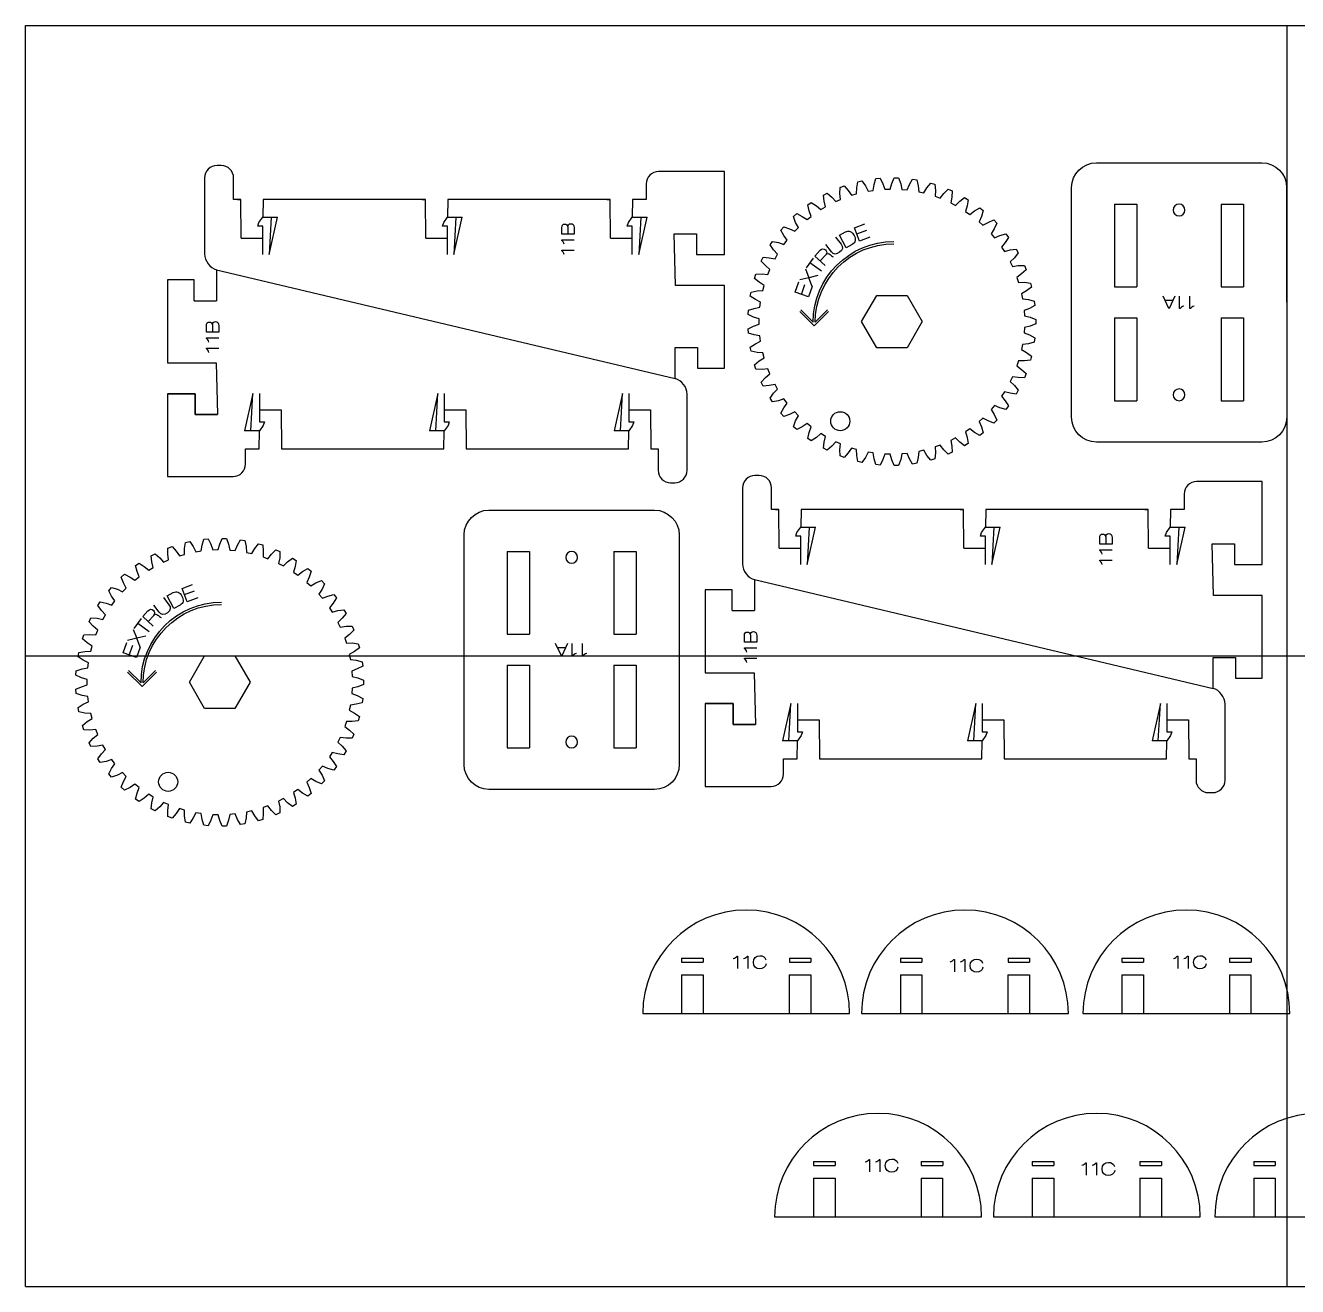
# Model space of a CAD drawing. Extents: x -610 to 0, y -305 to 0.
# Drawn here: x -609.6 to -302.2, y -304.8 to 0 of the extents above; entities that cross this region are included whole.
import ezdxf

# ---------------------------------------------------------------- set-up
doc = ezdxf.new("R2010")
doc.units = 0
doc.layers.add('CUTS', color=1, linetype='Continuous', true_color=0xff0000)
doc.layers.add('TEXT', color=5, linetype='Continuous', true_color=0x0000ff)
doc.layers.add('laser bed referance', color=3, linetype='Continuous', lineweight=25, true_color=0x00ff00)
doc.layers.add('Referance lines', color=2, linetype='Continuous', lineweight=25, true_color=0xffff00)

msp = doc.modelspace()

# ---------------------------------------------------------------- linework, layer by layer
at = {"layer": 'CUTS', "color": 1, "lineweight": 25, "true_color": 0xff0000}
for p, q in [((-350.81, -33.2), (-310.82, -33.2)), ((-559.3, -42.05), (-559.3, -36.84)), ((-440.7, -35.34), (-456.6, -35.34)), ((-440.7, -55.34), (-440.7, -35.34)), ((-304.82, -39.2), (-304.81, -94.69)), ((-557.56, -42.05), (-559.3, -42.05)), ((-558.36, -42.05), (-557.56, -42.05)), ((-557.46, -51.44), (-557.56, -42.05)), ((-552.16, -42.05), (-552.24, -46.34)), ((-512.94, -42.05), (-552.16, -42.05)), ((-513.74, -42.05), (-512.94, -42.05)), ((-512.84, -51.44), (-512.94, -42.05)), ((-507.54, -42.05), (-507.61, -46.34)), ((-468.32, -42.05), (-507.54, -42.05)), ((-469.12, -42.05), (-468.32, -42.05)), ((-468.22, -51.44), (-468.32, -42.05)), ((-346.41, -43.2), (-341.01, -43.2)), ((-346.41, -43.2), (-346.41, -63.2)), ((-341.01, -43.2), (-341.01, -63.2)), ((-320.62, -43.2), (-315.22, -43.2)), ((-320.62, -43.2), (-320.62, -63.2)), ((-315.22, -43.2), (-315.22, -63.2)), ((-557.46, -51.44), (-552.26, -51.44)), ((-512.84, -51.44), (-507.64, -51.44)), ((-468.22, -51.44), (-463.02, -51.44)), ((-452.8, -50.34), (-447.4, -50.34)), ((-452.5, -62.83), (-452.8, -50.34)), ((-452.8, -50.34), (-447.4, -50.34)), ((-447.4, -50.34), (-447.4, -55.34)), ((-447.4, -50.34), (-447.4, -55.34)), ((-447.4, -55.34), (-440.7, -55.34)), ((-447.4, -55.34), (-440.7, -55.34)), ((-563.41, -59.03), (-452.6, -85.32)), ((-563.41, -59.03), (-563.41, -66.52)), ((-568.81, -61.52), (-575.31, -61.52)), ((-575.31, -61.52), (-575.31, -81.52)), ((-568.81, -66.52), (-568.81, -61.52)), ((-440.7, -62.83), (-452.5, -62.83)), ((-440.7, -82.83), (-440.7, -62.83)), ((-346.41, -63.2), (-341.01, -63.2)), ((-320.62, -63.2), (-315.22, -63.2)), ((-568.81, -66.52), (-563.41, -66.52)), ((-346.41, -70.69), (-341.01, -70.69)), ((-346.41, -70.69), (-346.41, -90.69)), ((-341.01, -70.69), (-341.01, -90.69)), ((-320.62, -70.69), (-315.22, -70.69)), ((-320.62, -70.69), (-320.62, -90.69)), ((-315.22, -70.69), (-315.22, -90.69)), ((-452.6, -85.32), (-452.6, -77.83)), ((-452.6, -77.83), (-447.2, -77.83)), ((-447.2, -77.83), (-447.2, -82.83)), ((-447.2, -77.83), (-447.2, -82.83)), ((-575.31, -81.52), (-563.51, -81.52)), ((-563.51, -81.52), (-563.21, -94.01)), ((-447.2, -82.83), (-440.7, -82.83)), ((-447.2, -82.83), (-440.7, -82.83)), ((-575.31, -89.01), (-568.61, -89.01)), ((-568.61, -89.01), (-575.31, -89.01)), ((-575.31, -89.01), (-575.31, -109.01)), ((-568.61, -89.01), (-568.61, -94.01)), ((-568.61, -94.01), (-568.61, -89.01)), ((-346.41, -90.69), (-341.01, -90.69)), ((-320.62, -90.69), (-315.22, -90.69)), ((-568.61, -94.01), (-563.21, -94.01)), ((-563.21, -94.01), (-568.61, -94.01)), ((-552.99, -92.91), (-547.79, -92.91)), ((-547.79, -92.91), (-547.69, -102.3)), ((-508.37, -92.91), (-503.17, -92.91)), ((-503.17, -92.91), (-503.07, -102.3)), ((-463.75, -92.91), (-458.55, -92.91)), ((-458.55, -92.91), (-458.45, -102.3)), ((-508.47, -102.3), (-508.4, -98.01)), ((-463.85, -102.3), (-463.77, -98.01)), ((-547.69, -102.3), (-546.89, -102.3)), ((-547.69, -102.3), (-508.47, -102.3)), ((-503.07, -102.3), (-502.27, -102.3)), ((-503.07, -102.3), (-463.85, -102.3)), ((-458.45, -102.3), (-457.65, -102.3)), ((-458.45, -102.3), (-456.71, -102.3)), ((-456.71, -102.3), (-456.71, -107.51)), ((-575.31, -109.01), (-559.41, -109.01)), ((-310.7, -110.26), (-326.6, -110.26)), ((-310.7, -130.26), (-310.7, -110.26)), ((-429.3, -116.96), (-429.3, -111.76)), ((-497.59, -117.15), (-457.6, -117.15)), ((-427.56, -116.96), (-429.3, -116.96)), ((-428.36, -116.96), (-427.56, -116.96)), ((-427.46, -126.35), (-427.56, -116.96)), ((-422.16, -116.96), (-422.24, -121.25)), ((-382.94, -116.96), (-422.16, -116.96)), ((-383.74, -116.96), (-382.94, -116.96)), ((-382.84, -126.35), (-382.94, -116.96)), ((-377.54, -116.96), (-377.61, -121.25)), ((-338.32, -116.96), (-377.54, -116.96)), ((-339.12, -116.96), (-338.32, -116.96)), ((-338.22, -126.35), (-338.32, -116.96)), ((-451.6, -123.15), (-451.6, -178.63)), ((-322.8, -125.26), (-317.4, -125.26)), ((-322.5, -137.74), (-322.8, -125.26)), ((-322.8, -125.26), (-317.4, -125.26)), ((-317.4, -125.26), (-317.4, -130.26)), ((-317.4, -125.26), (-317.4, -130.26)), ((-493.19, -127.15), (-487.79, -127.15)), ((-493.19, -127.15), (-493.19, -147.15)), ((-487.79, -127.15), (-487.79, -147.15)), ((-467.4, -127.15), (-462, -127.15)), ((-467.4, -127.15), (-467.4, -147.15)), ((-462, -127.15), (-462, -147.15)), ((-427.46, -126.35), (-422.26, -126.35)), ((-382.84, -126.35), (-377.64, -126.35)), ((-338.22, -126.35), (-333.02, -126.35)), ((-317.4, -130.26), (-310.7, -130.26)), ((-317.4, -130.26), (-310.7, -130.26)), ((-433.41, -133.94), (-322.6, -160.23)), ((-433.41, -133.94), (-433.41, -141.43)), ((-438.81, -136.43), (-445.31, -136.43)), ((-445.31, -136.43), (-445.31, -156.43)), ((-438.81, -141.43), (-438.81, -136.43)), ((-310.7, -137.74), (-322.5, -137.74)), ((-310.7, -157.74), (-310.7, -137.74)), ((-438.81, -141.43), (-433.41, -141.43)), ((-493.19, -147.15), (-487.79, -147.15)), ((-467.4, -147.15), (-462, -147.15)), ((-322.6, -160.23), (-322.6, -152.74)), ((-322.6, -152.74), (-317.2, -152.74)), ((-317.2, -152.74), (-317.2, -157.74)), ((-317.2, -152.74), (-317.2, -157.74)), ((-493.19, -154.63), (-493.19, -174.63)), ((-493.19, -154.63), (-487.79, -154.63)), ((-487.79, -154.63), (-487.79, -174.63)), ((-467.4, -154.63), (-462, -154.63)), ((-467.4, -154.63), (-467.4, -174.63)), ((-462, -154.63), (-462, -174.63)), ((-445.31, -156.43), (-433.51, -156.43)), ((-433.51, -156.43), (-433.21, -168.92)), ((-317.2, -157.74), (-310.7, -157.74)), ((-317.2, -157.74), (-310.7, -157.74)), ((-445.31, -163.92), (-438.61, -163.92)), ((-438.61, -163.92), (-445.31, -163.92)), ((-445.31, -163.92), (-445.31, -183.92)), ((-438.61, -163.92), (-438.61, -168.92)), ((-438.61, -168.92), (-438.61, -163.92)), ((-438.61, -168.92), (-433.21, -168.92)), ((-433.21, -168.92), (-438.61, -168.92)), ((-422.99, -167.83), (-417.79, -167.83)), ((-417.79, -167.83), (-417.69, -177.22)), ((-378.37, -167.83), (-373.17, -167.83)), ((-373.17, -167.83), (-373.07, -177.22)), ((-333.75, -167.83), (-328.55, -167.83)), ((-328.55, -167.83), (-328.44, -177.22)), ((-493.19, -174.63), (-487.79, -174.63)), ((-467.4, -174.63), (-462, -174.63)), ((-378.47, -177.22), (-378.4, -172.93)), ((-333.85, -177.22), (-333.77, -172.93)), ((-417.69, -177.22), (-416.89, -177.22)), ((-417.69, -177.22), (-378.47, -177.22)), ((-373.07, -177.22), (-372.27, -177.22)), ((-373.07, -177.22), (-333.85, -177.22)), ((-328.44, -177.22), (-327.65, -177.22)), ((-328.44, -177.22), (-326.71, -177.22)), ((-326.71, -177.22), (-326.71, -182.42)), ((-445.31, -183.92), (-429.41, -183.92)), ((-451.02, -225.43), (-451.02, -226.43)), ((-451.02, -225.43), (-445.82, -225.43)), ((-451.02, -226.43), (-445.82, -226.43)), ((-450.62, -225.43), (-446.22, -225.43)), ((-450.62, -226.43), (-446.22, -226.43)), ((-445.82, -225.43), (-445.82, -226.43)), ((-424.99, -225.43), (-419.79, -225.43)), ((-424.99, -225.43), (-424.99, -226.43)), ((-424.99, -226.43), (-419.79, -226.43)), ((-424.59, -225.43), (-420.19, -225.43)), ((-424.59, -226.43), (-420.19, -226.43)), ((-419.79, -225.43), (-419.79, -226.43)), ((-398.16, -225.43), (-392.96, -225.43)), ((-398.16, -225.43), (-398.16, -226.43)), ((-398.16, -226.43), (-392.96, -226.43)), ((-397.76, -225.43), (-393.36, -225.43)), ((-397.76, -226.43), (-393.36, -226.43)), ((-392.96, -225.43), (-392.96, -226.43)), ((-372.13, -225.43), (-366.93, -225.43)), ((-372.13, -225.43), (-372.13, -226.43)), ((-372.13, -226.43), (-366.93, -226.43)), ((-371.73, -225.43), (-367.33, -225.43)), ((-371.73, -226.43), (-367.33, -226.43)), ((-366.93, -225.43), (-366.93, -226.43)), ((-344.65, -225.43), (-339.45, -225.43)), ((-344.65, -225.43), (-344.65, -226.43)), ((-344.65, -226.43), (-339.45, -226.43)), ((-344.25, -225.43), (-339.85, -225.43)), ((-344.25, -226.43), (-339.85, -226.43)), ((-339.45, -225.43), (-339.45, -226.43)), ((-318.62, -225.43), (-313.42, -225.43)), ((-318.62, -225.43), (-318.62, -226.43)), ((-318.62, -226.43), (-313.42, -226.43)), ((-318.22, -225.43), (-313.82, -225.43)), ((-318.22, -226.43), (-313.82, -226.43)), ((-313.42, -225.43), (-313.42, -226.43)), ((-451.02, -229.43), (-451.02, -238.81)), ((-451.02, -229.43), (-445.82, -229.43)), ((-450.62, -229.43), (-446.22, -229.43)), ((-445.82, -229.43), (-445.82, -238.81)), ((-425.02, -229.43), (-425.02, -238.81)), ((-425.02, -229.43), (-419.82, -229.43)), ((-424.62, -229.43), (-420.22, -229.43)), ((-419.82, -229.43), (-419.82, -238.81)), ((-398.16, -229.43), (-392.96, -229.43)), ((-398.16, -229.43), (-398.16, -238.81)), ((-397.76, -229.43), (-393.36, -229.43)), ((-392.96, -229.43), (-392.96, -238.81)), ((-372.16, -229.43), (-366.96, -229.43)), ((-372.16, -229.43), (-372.16, -238.81)), ((-371.76, -229.43), (-367.36, -229.43)), ((-366.96, -229.43), (-366.96, -238.81)), ((-344.65, -229.43), (-339.45, -229.43)), ((-344.65, -229.43), (-344.65, -238.81)), ((-344.25, -229.43), (-339.85, -229.43)), ((-339.45, -229.43), (-339.45, -238.81)), ((-318.65, -229.43), (-313.45, -229.43)), ((-318.65, -229.43), (-318.65, -238.81)), ((-318.25, -229.43), (-313.85, -229.43)), ((-313.45, -229.43), (-313.45, -238.81)), ((-460.42, -238.82), (-410.42, -238.82)), ((-407.56, -238.82), (-357.56, -238.82)), ((-354.05, -238.82), (-304.05, -238.82)), ((-419.15, -274.57), (-413.95, -274.57)), ((-419.15, -274.57), (-419.15, -275.57)), ((-419.15, -275.57), (-413.95, -275.57)), ((-418.75, -274.57), (-414.35, -274.57)), ((-418.75, -275.57), (-414.35, -275.57)), ((-413.95, -274.57), (-413.95, -275.57)), ((-393.12, -274.57), (-387.92, -274.57)), ((-393.12, -274.57), (-393.12, -275.57)), ((-393.12, -275.57), (-387.92, -275.57)), ((-392.72, -274.57), (-388.32, -274.57)), ((-392.72, -275.57), (-388.32, -275.57)), ((-387.92, -274.57), (-387.92, -275.57)), ((-366.29, -274.57), (-361.09, -274.57)), ((-366.29, -274.57), (-366.29, -275.57)), ((-366.29, -275.57), (-361.09, -275.57)), ((-365.89, -274.57), (-361.49, -274.57)), ((-365.89, -275.57), (-361.49, -275.57)), ((-361.09, -274.57), (-361.09, -275.57)), ((-340.26, -274.57), (-335.06, -274.57)), ((-340.26, -274.57), (-340.26, -275.57)), ((-340.26, -275.57), (-335.06, -275.57)), ((-339.86, -274.57), (-335.46, -274.57)), ((-339.86, -275.57), (-335.46, -275.57)), ((-335.06, -274.57), (-335.06, -275.57)), ((-312.78, -274.57), (-307.58, -274.57)), ((-312.78, -274.57), (-312.78, -275.57)), ((-312.78, -275.57), (-307.58, -275.57)), ((-312.38, -274.57), (-307.98, -274.57)), ((-312.38, -275.57), (-307.98, -275.57)), ((-307.58, -274.57), (-307.58, -275.57)), ((-419.15, -278.57), (-413.95, -278.57)), ((-419.15, -278.57), (-419.15, -287.95)), ((-418.75, -278.57), (-414.35, -278.57)), ((-413.95, -278.57), (-413.95, -287.95)), ((-393.15, -278.57), (-387.95, -278.57)), ((-393.15, -278.57), (-393.15, -287.95)), ((-392.75, -278.57), (-388.35, -278.57)), ((-387.95, -278.57), (-387.95, -287.95)), ((-366.29, -278.57), (-361.09, -278.57)), ((-366.29, -278.57), (-366.29, -287.95)), ((-365.89, -278.57), (-361.49, -278.57)), ((-361.09, -278.57), (-361.09, -287.95)), ((-340.29, -278.57), (-335.09, -278.57)), ((-340.29, -278.57), (-340.29, -287.95)), ((-339.89, -278.57), (-335.49, -278.57)), ((-335.09, -278.57), (-335.09, -287.95)), ((-312.78, -278.57), (-307.58, -278.57)), ((-312.78, -278.57), (-312.78, -287.95)), ((-312.38, -278.57), (-307.98, -278.57)), ((-307.58, -278.57), (-307.58, -287.95)), ((-428.55, -287.96), (-378.55, -287.96)), ((-375.69, -287.96), (-325.69, -287.96)), ((-322.18, -287.96), (-272.18, -287.96))]:
    msp.add_line(p, q, dxfattribs=at)
for points in [[(-566.3, -36.84), (-566.3, -37.55)], [(-562.3, -33.84), (-563.3, -33.84)], [(-365.45, -71.06), (-365.45, -72.12), (-366.83, -72.66), (-368.21, -73.01), (-368.29, -74.28), (-366.97, -74.8), (-365.67, -75.51), (-365.81, -76.56), (-367.24, -76.92), (-368.65, -77.09), (-368.9, -78.34), (-367.65, -79.03), (-366.46, -79.9), (-366.72, -80.92), (-368.19, -81.1), (-369.61, -81.08), (-370.02, -82.29), (-368.87, -83.13), (-367.8, -84.15), (-368.19, -85.13), (-369.67, -85.12), (-371.08, -84.92), (-371.63, -86.07), (-370.6, -87.05), (-369.67, -88.19), (-370.19, -89.11), (-371.65, -88.91), (-373.02, -88.54), (-373.72, -89.61), (-372.82, -90.71), (-372.04, -91.97), (-372.67, -92.81), (-374.1, -92.42), (-375.41, -91.88), (-376.24, -92.85), (-375.49, -94.05), (-374.88, -95.4), (-375.61, -96.16), (-376.98, -95.59), (-378.21, -94.88), (-379.16, -95.74), (-378.57, -97.03), (-378.13, -98.45), (-378.96, -99.11), (-380.24, -98.37), (-381.37, -97.51), (-382.42, -98.24), (-382, -99.6), (-381.75, -101.05), (-382.65, -101.6), (-383.83, -100.7), (-384.84, -99.71), (-385.97, -100.3), (-385.73, -101.7), (-385.67, -103.17), (-386.63, -103.6), (-387.69, -102.56), (-388.56, -101.44), (-389.76, -101.88), (-389.7, -103.3), (-389.83, -104.78), (-390.84, -105.08), (-391.75, -103.91), (-392.47, -102.69), (-393.72, -102.97), (-393.84, -104.39), (-394.16, -105.83), (-395.2, -106), (-395.95, -104.73), (-396.51, -103.42), (-397.79, -103.55), (-398.09, -104.94), (-398.58, -106.33), (-399.64, -106.36), (-400.23, -105), (-400.62, -103.64), (-401.89, -103.6), (-402.37, -104.94), (-403.04, -106.25), (-404.09, -106.15), (-404.5, -104.73), (-404.71, -103.33), (-405.97, -103.12), (-406.61, -104.39), (-407.45, -105.61), (-408.48, -105.37), (-408.7, -103.91), (-408.73, -102.49), (-409.96, -102.13), (-410.76, -103.3), (-411.74, -104.41), (-412.73, -104.04), (-412.77, -102.56), (-412.61, -101.15), (-413.78, -100.63), (-414.72, -101.7), (-415.84, -102.66), (-416.78, -102.18), (-416.62, -100.7), (-416.29, -99.32), (-417.38, -98.66), (-418.46, -99.6), (-419.69, -100.41), (-420.55, -99.81), (-420.21, -98.37), (-419.71, -97.04), (-420.71, -96.24), (-421.89, -97.03), (-423.21, -97.69), (-424, -96.98), (-423.47, -95.59), (-422.8, -94.34), (-423.69, -93.42), (-424.96, -94.05), (-426.36, -94.53), (-427.05, -93.73), (-426.35, -92.42), (-425.53, -91.27), (-426.29, -90.24), (-427.63, -90.71), (-429.08, -91), (-429.66, -90.12), (-428.8, -88.91), (-427.83, -87.87), (-428.46, -86.76), (-429.85, -87.05), (-431.33, -87.15), (-431.79, -86.2), (-430.78, -85.12), (-429.69, -84.21), (-430.17, -83.02), (-431.59, -83.13), (-433.06, -83.05), (-433.4, -82.05), (-432.26, -81.1), (-431.06, -80.34), (-431.38, -79.1), (-432.8, -79.03), (-434.26, -78.76), (-434.46, -77.72), (-433.21, -76.92), (-431.93, -76.32), (-432.09, -75.05), (-433.49, -74.8), (-434.9, -74.35), (-434.96, -73.29), (-433.62, -72.66), (-432.27, -72.23), (-432.27, -70.95), (-433.62, -70.52), (-434.96, -69.89), (-434.9, -68.84), (-433.49, -68.38), (-432.09, -68.13), (-431.93, -66.86), (-433.21, -66.26), (-434.46, -65.46), (-434.26, -64.43), (-432.8, -64.16), (-431.38, -64.08), (-431.06, -62.84), (-432.26, -62.08), (-433.4, -61.13), (-433.06, -60.13), (-431.59, -60.05), (-430.17, -60.16), (-429.69, -58.97), (-430.78, -58.06), (-431.79, -56.98), (-431.33, -56.03), (-429.85, -56.13), (-428.46, -56.42), (-427.83, -55.31), (-428.8, -54.27), (-429.66, -53.06), (-429.08, -52.18), (-427.63, -52.47), (-426.29, -52.94), (-425.53, -51.91), (-426.35, -50.76), (-427.05, -49.45), (-426.36, -48.65), (-424.96, -49.13), (-423.69, -49.76), (-422.8, -48.84), (-423.47, -47.59), (-424, -46.2), (-423.21, -45.49), (-421.89, -46.15), (-420.71, -46.94), (-419.71, -46.14), (-420.21, -44.81), (-420.55, -43.37), (-419.69, -42.77), (-418.46, -43.59), (-417.38, -44.52), (-416.29, -43.86), (-416.62, -42.48), (-416.78, -41), (-415.84, -40.52), (-414.72, -41.49), (-413.78, -42.55), (-412.61, -42.03), (-412.77, -40.62), (-412.73, -39.14), (-411.74, -38.77), (-410.76, -39.88), (-409.96, -41.05), (-408.73, -40.69), (-408.7, -39.27), (-408.48, -37.81), (-407.45, -37.57), (-406.61, -38.79), (-405.97, -40.06), (-404.71, -39.86), (-404.5, -38.45), (-404.09, -37.03), (-403.04, -36.93), (-402.37, -38.25), (-401.89, -39.58), (-400.62, -39.54), (-400.23, -38.18), (-399.64, -36.82), (-398.58, -36.85), (-398.09, -38.25), (-397.79, -39.63), (-396.51, -39.76), (-395.95, -38.45), (-395.2, -37.18), (-394.16, -37.35), (-393.84, -38.79), (-393.72, -40.21), (-392.47, -40.49), (-391.75, -39.27), (-390.84, -38.1), (-389.83, -38.4), (-389.7, -39.88), (-389.76, -41.3), (-388.56, -41.74), (-387.69, -40.62), (-386.63, -39.58), (-385.67, -40.01), (-385.73, -41.49), (-385.97, -42.88), (-384.84, -43.48), (-383.83, -42.48), (-382.65, -41.58), (-381.75, -42.13), (-382, -43.59), (-382.42, -44.94), (-381.37, -45.67), (-380.24, -44.81), (-378.96, -44.07), (-378.13, -44.73), (-378.57, -46.15), (-379.16, -47.44), (-378.21, -48.3), (-376.98, -47.59), (-375.61, -47.02), (-374.88, -47.78), (-375.49, -49.13), (-376.24, -50.33), (-375.41, -51.31), (-374.1, -50.76), (-372.67, -50.37), (-372.04, -51.22), (-372.82, -52.47), (-373.72, -53.57), (-373.02, -54.65), (-371.65, -54.27), (-370.19, -54.07), (-369.67, -54.99), (-370.6, -56.13), (-371.63, -57.11), (-371.08, -58.26), (-369.67, -58.06), (-368.19, -58.05), (-367.8, -59.03), (-368.87, -60.05), (-370.02, -60.89), (-369.61, -62.1), (-368.19, -62.08), (-366.72, -62.26), (-366.46, -63.28), (-367.65, -64.16), (-368.9, -64.84), (-368.65, -66.09), (-367.24, -66.26), (-365.81, -66.62), (-365.67, -67.67), (-366.97, -68.38), (-368.29, -68.9), (-368.21, -70.18), (-366.83, -70.52), (-365.45, -71.06)], [(-459.6, -38.34), (-459.6, -42.05), (-462.92, -42.05), (-462.96, -46.34)], [(-356.81, -94.69), (-356.81, -39.2)], [(-566.3, -45.05), (-566.3, -45.75)], [(-552.24, -55.38), (-552.24, -48.54), (-553.44, -48.54), (-553.16, -47.65), (-552.24, -46.34), (-550.18, -46.34), (-550.68, -55.38), (-548.67, -46.34)], [(-550.18, -46.34), (-548.67, -46.34)], [(-507.61, -55.38), (-507.61, -48.54), (-508.81, -48.54), (-508.53, -47.65), (-507.61, -46.34), (-505.56, -46.34), (-506.06, -55.38), (-504.04, -46.34)], [(-505.56, -46.34), (-504.04, -46.34)], [(-462.95, -55.38), (-462.95, -48.54), (-464.15, -48.54), (-463.87, -47.65), (-462.96, -46.34), (-460.9, -46.34), (-461.4, -55.38), (-459.38, -46.34)], [(-460.9, -46.34), (-459.38, -46.34)], [(-566.3, -51.75), (-566.3, -55.24)], [(-403.87, -77.94), (-407.54, -71.59), (-403.87, -65.24), (-396.54, -65.24), (-392.88, -71.59), (-396.54, -77.94), (-403.87, -77.94), (-403.87, -77.94)], [(-553.06, -88.97), (-553.06, -95.81), (-551.86, -95.81), (-552.14, -96.7), (-553.06, -98.01), (-555.11, -98.01), (-554.62, -88.97), (-556.63, -98.01)], [(-508.4, -88.97), (-508.4, -95.81), (-507.2, -95.81), (-507.48, -96.7), (-508.4, -98.01), (-510.46, -98.01), (-509.96, -88.97), (-511.97, -98.01)], [(-463.77, -88.97), (-463.77, -95.81), (-462.57, -95.81), (-462.86, -96.7), (-463.77, -98.01), (-465.83, -98.01), (-465.33, -88.97), (-467.34, -98.01)], [(-449.71, -92.6), (-449.71, -89.11)], [(-555.11, -98.01), (-556.63, -98.01)], [(-556.41, -106.01), (-556.41, -102.3), (-553.09, -102.3), (-553.06, -98.01)], [(-510.46, -98.01), (-511.97, -98.01)], [(-465.83, -98.01), (-467.34, -98.01)], [(-449.71, -99.3), (-449.71, -98.6)], [(-310.81, -100.69), (-350.81, -100.69)], [(-449.71, -107.51), (-449.71, -106.8)], [(-453.71, -110.51), (-452.71, -110.51)], [(-432.3, -108.76), (-433.3, -108.76)], [(-436.3, -111.76), (-436.3, -112.46)], [(-329.6, -113.26), (-329.6, -116.96), (-332.92, -116.96), (-332.95, -121.25)], [(-436.3, -119.96), (-436.3, -120.66)], [(-422.24, -130.29), (-422.24, -123.45), (-423.44, -123.45), (-423.15, -122.57), (-422.24, -121.25), (-420.18, -121.25), (-420.68, -130.29), (-418.67, -121.25)], [(-420.18, -121.25), (-418.67, -121.25)], [(-377.61, -130.29), (-377.61, -123.45), (-378.81, -123.45), (-378.53, -122.57), (-377.61, -121.25), (-375.55, -121.25), (-376.05, -130.29), (-374.04, -121.25)], [(-375.55, -121.25), (-374.04, -121.25)], [(-332.95, -130.29), (-332.95, -123.45), (-334.15, -123.45), (-333.87, -122.57), (-332.95, -121.25), (-330.89, -121.25), (-331.39, -130.29), (-329.38, -121.25)], [(-330.89, -121.25), (-329.38, -121.25)], [(-527.89, -158.22), (-527.89, -159.28), (-529.26, -159.82), (-530.64, -160.16), (-530.72, -161.44), (-529.4, -161.96), (-528.1, -162.67), (-528.24, -163.72), (-529.67, -164.08), (-531.08, -164.25), (-531.33, -165.5), (-530.08, -166.18), (-528.89, -167.06), (-529.16, -168.08), (-530.63, -168.26), (-532.05, -168.24), (-532.45, -169.45), (-531.3, -170.29), (-530.23, -171.31), (-530.62, -172.29), (-532.11, -172.27), (-533.51, -172.08), (-534.07, -173.23), (-533.03, -174.2), (-532.1, -175.35), (-532.62, -176.27), (-534.09, -176.07), (-535.46, -175.69), (-536.15, -176.77), (-535.25, -177.87), (-534.47, -179.12), (-535.11, -179.97), (-536.54, -179.58), (-537.85, -179.03), (-538.67, -180.01), (-537.92, -181.21), (-537.31, -182.56), (-538.05, -183.32), (-539.41, -182.75), (-540.64, -182.04), (-541.59, -182.9), (-541, -184.19), (-540.57, -185.61), (-541.39, -186.27), (-542.67, -185.53), (-543.8, -184.67), (-544.85, -185.4), (-544.43, -186.75), (-544.18, -188.21), (-545.08, -188.76), (-546.26, -187.86), (-547.27, -186.86), (-548.41, -187.45), (-548.16, -188.85), (-548.1, -190.33), (-549.07, -190.76), (-550.12, -189.72), (-550.99, -188.6), (-552.19, -189.04), (-552.13, -190.46), (-552.26, -191.94), (-553.27, -192.24), (-554.18, -191.07), (-554.91, -189.85), (-556.15, -190.13), (-556.27, -191.55), (-556.59, -192.99), (-557.63, -193.16), (-558.39, -191.89), (-558.95, -190.58), (-560.22, -190.71), (-560.52, -192.09), (-561.02, -193.49), (-562.07, -193.52), (-562.66, -192.16), (-563.05, -190.8), (-564.32, -190.76), (-564.8, -192.09), (-565.47, -193.41), (-566.52, -193.31), (-566.93, -191.89), (-567.14, -190.48), (-568.4, -190.28), (-569.05, -191.55), (-569.88, -192.77), (-570.91, -192.53), (-571.13, -191.07), (-571.16, -189.65), (-572.39, -189.29), (-573.19, -190.46), (-574.17, -191.57), (-575.16, -191.2), (-575.2, -189.72), (-575.05, -188.31), (-576.21, -187.79), (-577.16, -188.85), (-578.28, -189.82), (-579.21, -189.34), (-579.06, -187.86), (-578.72, -186.48), (-579.82, -185.82), (-580.89, -186.75), (-582.12, -187.57), (-582.99, -186.97), (-582.64, -185.53), (-582.14, -184.2), (-583.14, -183.4), (-584.32, -184.19), (-585.65, -184.85), (-586.43, -184.14), (-585.91, -182.75), (-585.23, -181.5), (-586.12, -180.58), (-587.39, -181.21), (-588.8, -181.69), (-589.48, -180.89), (-588.78, -179.58), (-587.96, -178.43), (-588.72, -177.4), (-590.06, -177.87), (-591.51, -178.16), (-592.09, -177.28), (-591.23, -176.07), (-590.27, -175.03), (-590.89, -173.92), (-592.28, -174.2), (-593.76, -174.31), (-594.22, -173.36), (-593.21, -172.27), (-592.12, -171.37), (-592.6, -170.18), (-594.02, -170.29), (-595.5, -170.21), (-595.83, -169.21), (-594.69, -168.26), (-593.49, -167.5), (-593.82, -166.26), (-595.24, -166.18), (-596.69, -165.91), (-596.89, -164.88), (-595.64, -164.08), (-594.36, -163.48), (-594.52, -162.21), (-595.92, -161.96), (-597.33, -161.5), (-597.4, -160.45), (-596.06, -159.82), (-594.7, -159.39), (-594.7, -158.11), (-596.06, -157.68), (-597.4, -157.05), (-597.33, -155.99), (-595.92, -155.54), (-594.52, -155.29), (-594.36, -154.02), (-595.64, -153.42), (-596.89, -152.62), (-596.69, -151.58), (-595.24, -151.31), (-593.82, -151.24), (-593.49, -150), (-594.69, -149.24), (-595.83, -148.29), (-595.5, -147.29), (-594.02, -147.21), (-592.6, -147.32), (-592.12, -146.13), (-593.21, -145.22), (-594.22, -144.14), (-593.76, -143.19), (-592.28, -143.29), (-590.89, -143.58), (-590.27, -142.47), (-591.23, -141.43), (-592.09, -140.22), (-591.51, -139.34), (-590.06, -139.63), (-588.72, -140.1), (-587.96, -139.07), (-588.78, -137.92), (-589.48, -136.61), (-588.8, -135.81), (-587.39, -136.28), (-586.12, -136.92), (-585.23, -136), (-585.91, -134.75), (-586.43, -133.36), (-585.65, -132.65), (-584.32, -133.31), (-583.14, -134.1), (-582.14, -133.3), (-582.64, -131.97), (-582.99, -130.53), (-582.12, -129.93), (-580.89, -130.75), (-579.82, -131.68), (-578.72, -131.02), (-579.06, -129.63), (-579.21, -128.16), (-578.28, -127.67), (-577.16, -128.64), (-576.21, -129.71), (-575.05, -129.19), (-575.2, -127.78), (-575.16, -126.3), (-574.17, -125.93), (-573.19, -127.04), (-572.39, -128.21), (-571.16, -127.85), (-571.13, -126.43), (-570.91, -124.96), (-569.88, -124.73), (-569.05, -125.95), (-568.4, -127.22), (-567.14, -127.01), (-566.93, -125.61), (-566.52, -124.19), (-565.47, -124.09), (-564.8, -125.4), (-564.32, -126.74), (-563.05, -126.7), (-562.66, -125.34), (-562.07, -123.98), (-561.02, -124.01), (-560.52, -125.4), (-560.22, -126.79), (-558.95, -126.91), (-558.39, -125.61), (-557.63, -124.34), (-556.59, -124.51), (-556.27, -125.95), (-556.15, -127.37), (-554.91, -127.65), (-554.18, -126.43), (-553.27, -125.26), (-552.26, -125.56), (-552.13, -127.04), (-552.19, -128.46), (-550.99, -128.9), (-550.12, -127.78), (-549.07, -126.74), (-548.1, -127.17), (-548.16, -128.64), (-548.41, -130.04), (-547.27, -130.63), (-546.26, -129.63), (-545.08, -128.74), (-544.18, -129.29), (-544.43, -130.75), (-544.85, -132.1), (-543.8, -132.83), (-542.67, -131.97), (-541.39, -131.23), (-540.57, -131.89), (-541, -133.31), (-541.59, -134.6), (-540.64, -135.46), (-539.41, -134.75), (-538.05, -134.18), (-537.31, -134.94), (-537.92, -136.28), (-538.67, -137.49), (-537.85, -138.46), (-536.54, -137.92), (-535.11, -137.53), (-534.47, -138.37), (-535.25, -139.63), (-536.15, -140.73), (-535.46, -141.8), (-534.09, -141.43), (-532.62, -141.23), (-532.1, -142.15), (-533.03, -143.29), (-534.07, -144.27), (-533.51, -145.42), (-532.11, -145.22), (-530.62, -145.21), (-530.23, -146.19), (-531.3, -147.21), (-532.45, -148.05), (-532.05, -149.26), (-530.63, -149.24), (-529.16, -149.42), (-528.89, -150.44), (-530.08, -151.31), (-531.33, -152), (-531.08, -153.25), (-529.67, -153.42), (-528.24, -153.78), (-528.1, -154.83), (-529.4, -155.54), (-530.72, -156.06), (-530.64, -157.33), (-529.26, -157.68), (-527.89, -158.22)], [(-503.59, -178.63), (-503.59, -123.15)], [(-436.3, -126.66), (-436.3, -130.15)], [(-566.31, -165.1), (-569.97, -158.75), (-566.31, -152.4), (-558.98, -152.4), (-555.31, -158.75), (-558.98, -165.1), (-566.31, -165.1), (-566.31, -165.1)], [(-423.06, -163.89), (-423.06, -170.73), (-421.85, -170.73), (-422.14, -171.61), (-423.05, -172.93), (-425.11, -172.93), (-424.61, -163.89), (-426.62, -172.93)], [(-378.4, -163.89), (-378.4, -170.73), (-377.2, -170.73), (-377.48, -171.61), (-378.4, -172.93), (-380.45, -172.93), (-379.95, -163.89), (-381.97, -172.93)], [(-333.77, -163.89), (-333.77, -170.73), (-332.57, -170.73), (-332.85, -171.61), (-333.77, -172.93), (-335.83, -172.93), (-335.33, -163.89), (-337.34, -172.93)], [(-319.71, -167.51), (-319.71, -164.02)], [(-425.11, -172.93), (-426.62, -172.93)], [(-426.41, -180.92), (-426.41, -177.22), (-423.09, -177.22), (-423.05, -172.93)], [(-380.45, -172.93), (-381.97, -172.93)], [(-335.83, -172.93), (-337.34, -172.93)], [(-319.71, -174.22), (-319.71, -173.51)], [(-319.71, -182.42), (-319.71, -181.72)], [(-457.59, -184.63), (-497.59, -184.63)], [(-323.71, -185.42), (-322.71, -185.42)]]:
    msp.add_lwpolyline(points, dxfattribs=at)
for points in [[(-356.81, -39.2), (-356.81, -35.89), (-354.12, -33.2), (-350.81, -33.2)], [(-310.82, -33.2), (-307.51, -33.2), (-304.82, -35.89), (-304.82, -39.2)], [(-563.3, -33.84), (-564.95, -33.84), (-566.3, -35.19), (-566.3, -36.84)], [(-559.3, -36.84), (-559.3, -35.19), (-560.65, -33.84), (-562.3, -33.84)], [(-456.6, -35.34), (-458.25, -35.34), (-459.6, -36.69), (-459.6, -38.34)], [(-566.3, -37.55), (-566.3, -39.2), (-566.3, -43.4), (-566.3, -45.05)], [(-566.3, -45.75), (-566.3, -47.4), (-566.3, -50.1), (-566.3, -51.75)], [(-330.81, -43.2), (-331.6, -43.2), (-332.24, -43.84), (-332.24, -44.62)], [(-332.24, -44.62), (-332.24, -45.41), (-331.6, -46.05), (-330.81, -46.05)], [(-329.39, -44.62), (-329.39, -43.84), (-330.03, -43.2), (-330.81, -43.2)], [(-330.81, -46.05), (-330.03, -46.05), (-329.39, -45.41), (-329.39, -44.62)], [(-566.3, -55.24), (-566.3, -56.89), (-565, -58.6), (-563.41, -59.03)], [(-449.71, -89.11), (-449.71, -87.46), (-451.01, -85.75), (-452.6, -85.32)], [(-330.81, -87.84), (-331.6, -87.84), (-332.24, -88.48), (-332.24, -89.26)], [(-329.39, -89.26), (-329.39, -88.48), (-330.03, -87.84), (-330.81, -87.84)], [(-332.24, -89.26), (-332.24, -90.05), (-331.6, -90.69), (-330.81, -90.69)], [(-330.81, -90.69), (-330.03, -90.69), (-329.39, -90.05), (-329.39, -89.26)], [(-449.71, -98.6), (-449.71, -96.95), (-449.71, -94.25), (-449.71, -92.6)], [(-414.98, -95.65), (-414.98, -94.38), (-413.95, -93.35), (-412.68, -93.35)], [(-412.68, -93.35), (-411.41, -93.35), (-410.38, -94.38), (-410.38, -95.65)], [(-350.81, -100.69), (-354.12, -100.69), (-356.81, -98), (-356.81, -94.69)], [(-304.81, -94.69), (-304.81, -98), (-307.5, -100.69), (-310.81, -100.69)], [(-412.68, -97.96), (-413.95, -97.96), (-414.98, -96.92), (-414.98, -95.65)], [(-410.38, -95.65), (-410.38, -96.92), (-411.41, -97.96), (-412.68, -97.96)], [(-449.71, -106.8), (-449.71, -105.15), (-449.71, -100.95), (-449.71, -99.3)], [(-559.41, -109.01), (-557.76, -109.01), (-556.41, -107.66), (-556.41, -106.01)], [(-456.71, -107.51), (-456.71, -109.16), (-455.36, -110.51), (-453.71, -110.51)], [(-452.71, -110.51), (-451.06, -110.51), (-449.71, -109.16), (-449.71, -107.51)], [(-433.3, -108.76), (-434.95, -108.76), (-436.3, -110.11), (-436.3, -111.76)], [(-429.3, -111.76), (-429.3, -110.11), (-430.65, -108.76), (-432.3, -108.76)], [(-326.6, -110.26), (-328.25, -110.26), (-329.6, -111.61), (-329.6, -113.26)], [(-436.3, -112.46), (-436.3, -114.11), (-436.3, -118.31), (-436.3, -119.96)], [(-503.59, -123.15), (-503.59, -119.83), (-500.91, -117.15), (-497.59, -117.15)], [(-457.6, -117.15), (-454.29, -117.15), (-451.6, -119.83), (-451.6, -123.15)], [(-436.3, -120.66), (-436.3, -122.31), (-436.3, -125.01), (-436.3, -126.66)], [(-477.59, -127.15), (-478.38, -127.15), (-479.02, -127.78), (-479.02, -128.57)], [(-479.02, -128.57), (-479.02, -129.36), (-478.38, -130), (-477.59, -130)], [(-476.17, -128.57), (-476.17, -127.78), (-476.81, -127.15), (-477.59, -127.15)], [(-477.59, -130), (-476.81, -130), (-476.17, -129.36), (-476.17, -128.57)], [(-436.3, -130.15), (-436.3, -131.8), (-435, -133.51), (-433.41, -133.94)], [(-319.71, -164.02), (-319.71, -162.38), (-321.01, -160.67), (-322.6, -160.23)], [(-319.71, -173.51), (-319.71, -171.86), (-319.71, -169.16), (-319.71, -167.51)], [(-477.59, -171.78), (-478.38, -171.78), (-479.02, -172.42), (-479.02, -173.21)], [(-476.17, -173.21), (-476.17, -172.42), (-476.81, -171.78), (-477.59, -171.78)], [(-479.02, -173.21), (-479.02, -174), (-478.38, -174.63), (-477.59, -174.63)], [(-477.59, -174.63), (-476.81, -174.63), (-476.17, -174), (-476.17, -173.21)], [(-319.71, -181.72), (-319.71, -180.07), (-319.71, -175.87), (-319.71, -174.22)], [(-577.42, -182.81), (-577.42, -181.54), (-576.38, -180.51), (-575.11, -180.51)], [(-575.11, -180.51), (-573.84, -180.51), (-572.81, -181.54), (-572.81, -182.81)], [(-497.59, -184.63), (-500.9, -184.63), (-503.59, -181.95), (-503.59, -178.63)], [(-451.6, -178.63), (-451.6, -181.95), (-454.28, -184.63), (-457.59, -184.63)], [(-429.41, -183.92), (-427.76, -183.92), (-426.41, -182.57), (-426.41, -180.92)], [(-575.11, -185.11), (-576.38, -185.11), (-577.42, -184.08), (-577.42, -182.81)], [(-572.81, -182.81), (-572.81, -184.08), (-573.84, -185.11), (-575.11, -185.11)], [(-326.71, -182.42), (-326.71, -184.07), (-325.36, -185.42), (-323.71, -185.42)], [(-322.71, -185.42), (-321.06, -185.42), (-319.71, -184.07), (-319.71, -182.42)], [(-435.42, -213.82), (-449.22, -213.82), (-460.42, -225.01), (-460.42, -238.82)], [(-410.42, -238.82), (-410.42, -225.01), (-421.61, -213.82), (-435.42, -213.82)], [(-382.56, -213.82), (-396.37, -213.82), (-407.56, -225.01), (-407.56, -238.82)], [(-357.56, -238.82), (-357.56, -225.01), (-368.75, -213.82), (-382.56, -213.82)], [(-329.05, -213.82), (-342.85, -213.82), (-354.05, -225.01), (-354.05, -238.82)], [(-304.05, -238.82), (-304.05, -225.01), (-315.24, -213.82), (-329.05, -213.82)], [(-403.55, -262.96), (-417.36, -262.96), (-428.55, -274.15), (-428.55, -287.96)], [(-378.55, -287.96), (-378.55, -274.15), (-389.74, -262.96), (-403.55, -262.96)], [(-350.69, -262.96), (-364.5, -262.96), (-375.69, -274.15), (-375.69, -287.96)], [(-325.69, -287.96), (-325.69, -274.15), (-336.89, -262.96), (-350.69, -262.96)], [(-297.18, -262.96), (-310.99, -262.96), (-322.18, -274.15), (-322.18, -287.96)]]:
    msp.add_open_spline(points, degree=3, dxfattribs=at)
at = {"layer": 'laser bed referance'}
for p, q in [((-609.6, 0), (0, 0)), ((-609.6, -304.8), (-609.6, 0)), ((-609.6, -304.8), (0, -304.8))]:
    msp.add_line(p, q, dxfattribs=at)
at = {"layer": 'Referance lines'}
for p, q in [((-304.8, 0), (-304.8, -304.8)), ((-609.6, -152.4), (0, -152.4))]:
    msp.add_line(p, q, dxfattribs=at)
at = {"layer": 'TEXT', "color": 5, "true_color": 0x0000ff}
for points in [[(-479.98, -50.46), (-479.98, -48.82)], [(-476.96, -48.93), (-476.96, -50.46), (-479.98, -50.46), (-479.98, -50.46)], [(-478.54, -48.68), (-478.55, -50.46)], [(-478.55, -48.68), (-478.54, -48.68)], [(-405.55, -51.2), (-408.08, -52.12), (-409.26, -48.91), (-406.75, -47.99)], [(-479.96, -51.96), (-479.96, -51.85), (-476.98, -51.85)], [(-413.81, -51.14), (-412.48, -52.86)], [(-412.9, -50.72), (-411.44, -49.92)], [(-409.8, -52.93), (-411.27, -53.72), (-412.9, -50.72), (-412.9, -50.72)], [(-408.71, -50.4), (-406.31, -49.52)], [(-479.96, -54.46), (-479.96, -54.35), (-476.98, -54.35)], [(-416.31, -58.04), (-418.83, -55.73), (-417.56, -54.34)], [(-414.85, -54.68), (-416.17, -52.95)], [(-420.89, -58.59), (-419.15, -56.21)], [(-417.25, -59.41), (-420.02, -57.39)], [(-416.18, -55.43), (-416.18, -55.44), (-417.53, -56.92)], [(-419.46, -63.09), (-420.25, -60.98), (-422.48, -61.49)], [(-421.12, -58.82), (-420.25, -60.98)], [(-418.1, -60.44), (-420.25, -60.98)], [(-419.46, -63.1), (-420.37, -65.63), (-423.59, -64.48), (-422.69, -61.97)], [(-422.09, -65.01), (-421.23, -62.61)], [(-331.81, -65.43), (-333.2, -68.45), (-333.31, -68.45), (-334.7, -65.43)], [(-334.24, -66.43), (-332.26, -66.43)], [(-330.58, -68.38), (-330.69, -68.38), (-330.69, -65.4)], [(-328.08, -68.38), (-328.19, -68.38), (-328.19, -65.4)], [(-415.51, -69.11), (-418.99, -72.59), (-422.47, -69.11)], [(-422.24, -68.73), (-419.24, -71.73)], [(-415.75, -68.74), (-418.74, -71.73)], [(-565.86, -74.14), (-565.86, -72.5)], [(-562.84, -72.61), (-562.84, -74.14), (-565.86, -74.14), (-565.86, -74.14)], [(-564.42, -72.35), (-564.43, -74.14)], [(-564.43, -72.35), (-564.42, -72.35)], [(-565.84, -75.63), (-565.84, -75.52), (-562.86, -75.52)], [(-565.84, -78.13), (-565.84, -78.02), (-562.86, -78.02)], [(-349.98, -125.38), (-349.98, -123.74)], [(-346.96, -123.85), (-346.96, -125.38), (-349.98, -125.38), (-349.98, -125.38)], [(-348.54, -123.59), (-348.55, -125.38)], [(-348.55, -123.59), (-348.54, -123.59)], [(-349.96, -126.87), (-349.96, -126.76), (-346.98, -126.76)], [(-349.96, -129.37), (-349.96, -129.26), (-346.98, -129.26)], [(-567.98, -138.35), (-570.52, -139.28), (-571.69, -136.06), (-569.19, -135.15)], [(-576.24, -138.29), (-574.92, -140.02)], [(-575.33, -137.87), (-573.87, -137.08)], [(-572.23, -140.08), (-573.7, -140.88), (-575.33, -137.87), (-575.33, -137.87)], [(-571.14, -137.56), (-568.74, -136.68)], [(-577.28, -141.83), (-578.6, -140.11)], [(-583.33, -145.75), (-581.58, -143.37)], [(-578.75, -145.2), (-581.27, -142.88), (-579.99, -141.5)], [(-578.62, -142.59), (-578.61, -142.6), (-579.97, -144.08)], [(-583.55, -145.98), (-582.68, -148.13)], [(-579.69, -146.57), (-582.45, -144.55)], [(-435.86, -149.05), (-435.86, -147.41)], [(-432.84, -147.52), (-432.84, -149.05), (-435.86, -149.05), (-435.86, -149.05)], [(-434.43, -147.27), (-434.42, -147.27)], [(-434.42, -147.27), (-434.42, -149.05)], [(-581.89, -150.25), (-582.8, -152.79), (-586.02, -151.64), (-585.12, -149.13)], [(-581.89, -150.25), (-582.68, -148.13), (-584.92, -148.65)], [(-584.52, -152.17), (-583.66, -149.77)], [(-580.53, -147.6), (-582.68, -148.13)], [(-478.59, -149.38), (-479.98, -152.4), (-480.09, -152.4), (-481.48, -149.38)], [(-481.02, -150.38), (-479.04, -150.38)], [(-477.36, -152.32), (-477.47, -152.32), (-477.47, -149.35)], [(-474.86, -152.32), (-474.97, -152.32), (-474.97, -149.35)], [(-435.84, -150.55), (-435.84, -150.44), (-432.86, -150.44)], [(-435.84, -153.05), (-435.84, -152.94), (-432.86, -152.94)], [(-577.95, -156.27), (-581.42, -159.75), (-584.9, -156.27)], [(-584.67, -155.89), (-581.67, -158.89)], [(-578.18, -155.9), (-581.17, -158.89)], [(-437.62, -224.94), (-437.51, -224.94), (-437.51, -227.92)], [(-435.12, -224.94), (-435.01, -224.94), (-435.01, -227.92)], [(-385.23, -225.75), (-385.12, -225.75), (-385.12, -228.73)], [(-382.73, -225.75), (-382.62, -225.75), (-382.62, -228.73)], [(-331.25, -224.94), (-331.14, -224.94), (-331.14, -227.92)], [(-328.75, -224.94), (-328.64, -224.94), (-328.64, -227.92)], [(-405.75, -274.08), (-405.64, -274.08), (-405.64, -277.06)], [(-403.25, -274.08), (-403.14, -274.08), (-403.14, -277.06)], [(-353.37, -274.89), (-353.26, -274.89), (-353.26, -277.87)], [(-350.87, -274.89), (-350.76, -274.89), (-350.76, -277.87)]]:
    msp.add_lwpolyline(points, dxfattribs=at)
for points in [[(-479.98, -48.82), (-479.98, -48.34), (-479.73, -48.01), (-479.23, -48.01)], [(-479.23, -48.01), (-478.88, -48.01), (-478.54, -48.32), (-478.55, -48.68)], [(-478.54, -48.68), (-478.52, -48.29), (-478.31, -47.92), (-477.78, -47.92)], [(-477.78, -47.92), (-477.43, -47.92), (-476.96, -48.14), (-476.96, -48.93)], [(-479.4, -52.9), (-479.51, -52.44), (-479.76, -52.14), (-479.96, -51.96)], [(-419.24, -71.73), (-419.24, -60.99), (-410.53, -52.23), (-399.78, -52.23)], [(-411.44, -49.92), (-410.61, -49.47), (-409.85, -49.84), (-409.36, -50.74)], [(-409.36, -50.74), (-408.88, -51.64), (-408.97, -52.47), (-409.8, -52.93)], [(-479.4, -55.4), (-479.51, -54.94), (-479.76, -54.64), (-479.96, -54.46)], [(-418.74, -71.73), (-418.74, -61.29), (-410.22, -52.78), (-399.78, -52.78)], [(-417.56, -54.34), (-417.1, -53.83), (-416.68, -53.86), (-416.23, -54.27)], [(-416.23, -54.27), (-415.99, -54.5), (-415.81, -54.97), (-416.18, -55.43)], [(-416.18, -55.44), (-415.82, -55.05), (-415.48, -55.05), (-415.14, -55.37)], [(-412.86, -54.82), (-413.64, -55.43), (-414.31, -55.38), (-414.85, -54.68)], [(-412.48, -52.86), (-411.94, -53.56), (-412.07, -54.22), (-412.86, -54.82)], [(-415.14, -55.37), (-415.05, -55.45), (-414.54, -55.9), (-414.39, -55.95)], [(-329.64, -67.81), (-330.1, -67.93), (-330.4, -68.17), (-330.58, -68.38)], [(-327.14, -67.81), (-327.6, -67.93), (-327.9, -68.17), (-328.08, -68.38)], [(-565.86, -72.5), (-565.86, -72.02), (-565.61, -71.68), (-565.11, -71.68)], [(-565.11, -71.68), (-564.76, -71.68), (-564.42, -72), (-564.43, -72.35)], [(-564.42, -72.35), (-564.4, -71.96), (-564.19, -71.59), (-563.66, -71.59)], [(-563.66, -71.59), (-563.31, -71.59), (-562.84, -71.82), (-562.84, -72.61)], [(-565.28, -76.57), (-565.39, -76.11), (-565.63, -75.81), (-565.84, -75.63)], [(-565.28, -79.07), (-565.39, -78.62), (-565.63, -78.31), (-565.84, -78.13)], [(-349.98, -123.74), (-349.98, -123.26), (-349.72, -122.92), (-349.23, -122.92)], [(-349.23, -122.92), (-348.88, -122.92), (-348.54, -123.24), (-348.55, -123.59)], [(-348.54, -123.59), (-348.52, -123.2), (-348.31, -122.83), (-347.78, -122.83)], [(-347.78, -122.83), (-347.43, -122.83), (-346.96, -123.05), (-346.96, -123.85)], [(-349.4, -127.81), (-349.51, -127.35), (-349.75, -127.05), (-349.96, -126.87)], [(-349.4, -130.31), (-349.51, -129.85), (-349.75, -129.55), (-349.96, -129.37)], [(-573.87, -137.08), (-573.04, -136.63), (-572.28, -137), (-571.8, -137.9)], [(-571.8, -137.9), (-571.31, -138.8), (-571.4, -139.63), (-572.23, -140.08)], [(-581.67, -158.89), (-581.67, -148.15), (-572.96, -139.39), (-562.21, -139.39)], [(-581.17, -158.89), (-581.17, -148.45), (-572.65, -139.94), (-562.21, -139.94)], [(-579.99, -141.5), (-579.53, -140.99), (-579.11, -141.02), (-578.66, -141.43)], [(-574.92, -140.02), (-574.38, -140.72), (-574.5, -141.37), (-575.29, -141.98)], [(-578.66, -141.43), (-578.42, -141.65), (-578.24, -142.13), (-578.62, -142.59)], [(-578.61, -142.6), (-578.25, -142.21), (-577.92, -142.21), (-577.57, -142.53)], [(-577.57, -142.53), (-577.48, -142.61), (-576.97, -143.06), (-576.82, -143.11)], [(-575.29, -141.98), (-576.08, -142.58), (-576.74, -142.54), (-577.28, -141.83)], [(-435.86, -147.41), (-435.86, -146.93), (-435.6, -146.6), (-435.11, -146.6)], [(-435.11, -146.6), (-434.76, -146.6), (-434.42, -146.91), (-434.43, -147.27)], [(-434.42, -147.27), (-434.4, -146.87), (-434.19, -146.5), (-433.66, -146.5)], [(-433.66, -146.5), (-433.31, -146.5), (-432.84, -146.73), (-432.84, -147.52)], [(-435.28, -151.49), (-435.39, -151.03), (-435.63, -150.72), (-435.84, -150.55)], [(-476.42, -151.76), (-476.88, -151.88), (-477.18, -152.12), (-477.36, -152.32)], [(-473.92, -151.76), (-474.38, -151.88), (-474.68, -152.12), (-474.86, -152.32)], [(-435.28, -153.99), (-435.39, -153.53), (-435.63, -153.22), (-435.84, -153.05)], [(-438.56, -225.5), (-438.1, -225.39), (-437.8, -225.15), (-437.62, -224.94)], [(-436.06, -225.5), (-435.6, -225.39), (-435.3, -225.15), (-435.12, -224.94)], [(-433.69, -226.43), (-433.69, -225.43), (-432.99, -224.85), (-432.13, -224.85)], [(-432.13, -228.01), (-432.99, -228.01), (-433.69, -227.43), (-433.69, -226.43)], [(-432.13, -224.85), (-431.41, -224.85), (-430.85, -225.14), (-430.69, -225.8)], [(-430.61, -226.79), (-430.7, -227.6), (-431.43, -228.01), (-432.13, -228.01)], [(-386.17, -226.32), (-385.72, -226.2), (-385.41, -225.96), (-385.23, -225.75)], [(-383.67, -226.32), (-383.22, -226.2), (-382.91, -225.96), (-382.73, -225.75)], [(-381.31, -227.24), (-381.31, -226.24), (-380.61, -225.67), (-379.75, -225.67)], [(-379.75, -228.82), (-380.61, -228.82), (-381.31, -228.24), (-381.31, -227.24)], [(-379.75, -225.67), (-379.03, -225.67), (-378.46, -225.96), (-378.3, -226.61)], [(-332.19, -225.5), (-331.73, -225.39), (-331.43, -225.15), (-331.25, -224.94)], [(-329.69, -225.5), (-329.23, -225.39), (-328.93, -225.15), (-328.75, -224.94)], [(-327.33, -226.43), (-327.33, -225.43), (-326.62, -224.85), (-325.76, -224.85)], [(-325.76, -228.01), (-326.62, -228.01), (-327.33, -227.43), (-327.33, -226.43)], [(-325.76, -224.85), (-325.04, -224.85), (-324.48, -225.14), (-324.32, -225.8)], [(-324.25, -226.79), (-324.33, -227.6), (-325.06, -228.01), (-325.76, -228.01)], [(-378.23, -227.61), (-378.32, -228.42), (-379.05, -228.82), (-379.75, -228.82)], [(-406.69, -274.64), (-406.23, -274.53), (-405.93, -274.29), (-405.75, -274.08)], [(-404.19, -274.64), (-403.73, -274.53), (-403.43, -274.29), (-403.25, -274.08)], [(-401.83, -275.57), (-401.83, -274.57), (-401.12, -273.99), (-400.26, -273.99)], [(-400.26, -277.15), (-401.12, -277.15), (-401.83, -276.57), (-401.83, -275.57)], [(-400.26, -273.99), (-399.55, -273.99), (-398.98, -274.28), (-398.82, -274.94)], [(-398.75, -275.93), (-398.84, -276.74), (-399.56, -277.15), (-400.26, -277.15)], [(-354.31, -275.45), (-353.85, -275.34), (-353.54, -275.1), (-353.37, -274.89)], [(-351.81, -275.45), (-351.35, -275.34), (-351.04, -275.1), (-350.87, -274.89)], [(-349.44, -276.38), (-349.44, -275.38), (-348.74, -274.8), (-347.88, -274.8)], [(-347.88, -277.96), (-348.74, -277.96), (-349.44, -277.38), (-349.44, -276.38)], [(-347.88, -274.8), (-347.16, -274.8), (-346.6, -275.09), (-346.43, -275.75)], [(-346.36, -276.74), (-346.45, -277.55), (-347.18, -277.96), (-347.88, -277.96)]]:
    msp.add_open_spline(points, degree=3, dxfattribs=at)

doc.saveas('drawing.dxf')
